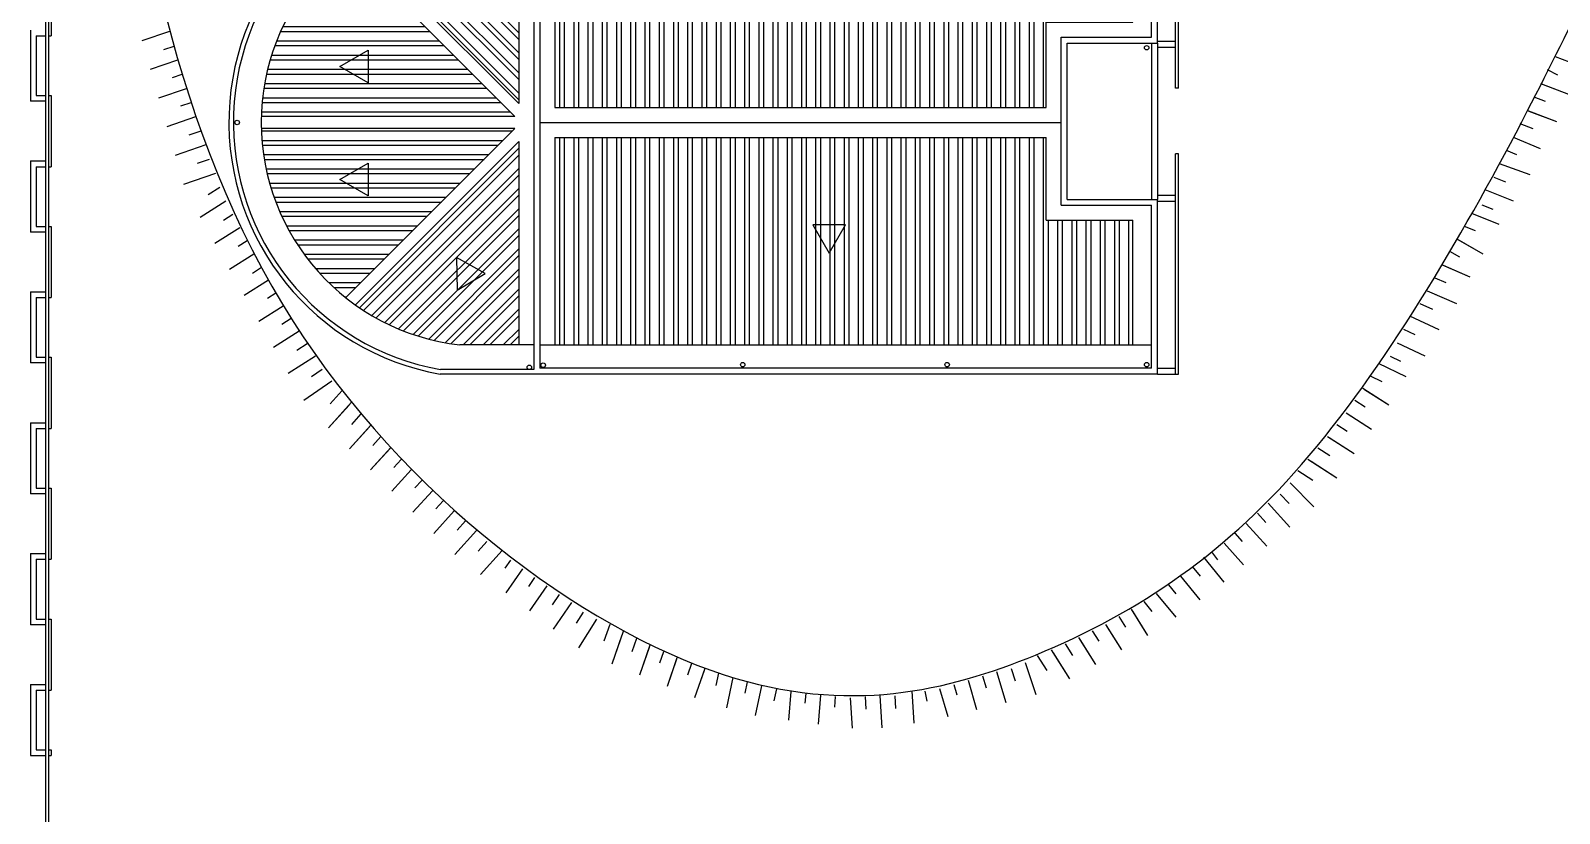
# Model space of a CAD drawing. Header units: millimetres. Extents: x 1887 to 2405, y 1100 to 1335.
# Drawn here: x 2206.7 to 2257.9, y 1144.9 to 1171.1 of the extents above; entities that cross this region are included whole.
import ezdxf

# ---------------------------------------------------------------- set-up
doc = ezdxf.new("R2010")
doc.units = ezdxf.units.MM
for name, color, linetype in [('ar-alambrado', 2, 'Continuous'), ('AR-ALV', 2, 'Continuous'), ('AR-ALV-V', 2, 'Continuous'), ('ar-mureta-V', 2, 'Continuous'), ('AR-TALUDE', 1, 'Continuous'), ('AR-TELHA', 2, 'Continuous'), ('AR-TELHA-H', 1, 'Continuous'), ('insercao', 4, 'Continuous'), ('Layer1', 1, 'Continuous'), ('TIGRECAD', 2, 'Continuous')]:
    doc.layers.add(name, color=color, linetype=linetype)

# ---------------------------------------------------------------- blocks, each defined once
blk = doc.blocks.new('pe-bl03-aud-cobertura')
at = {"layer": 'AR-TELHA-H'}
h = blk.add_hatch(dxfattribs=at)
h.set_pattern_fill('ANSI32', color=256, scale=0.05, angle=135, style=0)
h.paths.add_polyline_path([(98.25, -73.55), (95.825, -73.55), (95.825, -78.225), (98.25, -78.225)])
h.paths.add_polyline_path([(95.825, -73.55), (93.4, -73.55), (93.4, -78.225), (95.825, -78.225)])
h = blk.add_hatch(dxfattribs=at)
h.set_pattern_fill('ANSI32', color=256, scale=0.05, angle=90, style=0)
h.paths.add_polyline_path([(92.275, -79.5), (90.296, -79.5, 0.126856), (86.8, -80.842), (92.275, -86.317)])
h = blk.add_hatch(dxfattribs=at)
h.set_pattern_fill('ANSI32', color=256, scale=0.05, angle=225, style=0)
h.paths.add_polyline_path([(109.925, -83.59), (112.825, -83.59), (112.825, -79.5), (93.475, -79.5), (93.475, -86.45), (109.925, -86.45)])
h.paths.add_polyline_path([(109.925, -87.45), (93.475, -87.45), (93.475, -94.4), (112.825, -94.4), (112.825, -90.225), (109.925, -90.225)])
h = blk.add_hatch(dxfattribs=at)
h.set_pattern_fill('ANSI32', color=256, scale=0.05, angle=135, style=0)
h.paths.add_polyline_path([(86.477, -81.085, 0.221357), (83.654, -86.75), (92.142, -86.75)])
h.paths.add_polyline_path([(92.142, -87.15), (83.654, -87.15, 0.221357), (86.477, -92.815)])
h = blk.add_hatch(dxfattribs=at)
h.set_pattern_fill('ANSI32', color=256, scale=0.05, angle=180, style=0)
h.paths.add_polyline_path([(92.275, -87.583), (86.8, -93.058, 0.126856), (90.296, -94.4), (92.275, -94.4)])
at = {"layer": 'AR-ALV'}
blk.add_line((92.775, -78.575), (90.23, -78.575), dxfattribs=at)
at = {"layer": 'AR-ALV-V'}
for p, q in [((93.05, -73.2), (98.6, -73.2)), ((93.05, -73.2), (93.05, -78.425)), ((93.2, -73.35), (98.45, -73.35)), ((93.2, -73.35), (93.2, -78.425)), ((98.45, -73.35), (98.45, -78.425)), ((98.6, -73.2), (98.6, -78.425)), ((113.65, -78.425), (90.222, -78.425)), ((92.775, -78.575), (92.775, -95.225)), ((113.45, -78.625), (92.975, -78.625)), ((92.975, -78.625), (92.975, -95.175)), ((113.45, -84.09), (113.45, -78.625)), ((113.65, -84.29), (113.65, -78.425)), ((113.65, -78.425), (114.25, -78.425)), ((113.65, -78.625), (114.25, -78.625)), ((114.25, -78.425), (114.35, -78.425)), ((114.25, -85.8), (114.25, -78.425)), ((114.35, -85.8), (114.35, -78.425)), ((110.425, -84.09), (113.45, -84.09)), ((110.425, -89.725), (110.425, -84.09)), ((110.625, -84.29), (113.65, -84.29)), ((110.625, -89.525), (110.625, -84.29)), ((113.65, -84.229), (114.25, -84.229)), ((113.65, -84.429), (114.25, -84.429)), ((114.25, -95.375), (114.25, -88)), ((114.35, -95.375), (114.35, -88)), ((110.625, -89.525), (113.65, -89.525)), ((113.65, -89.389), (114.25, -89.389)), ((113.65, -95.375), (113.65, -89.525)), ((110.425, -89.725), (113.45, -89.725)), ((113.45, -95.175), (113.45, -89.725)), ((113.65, -89.589), (114.25, -89.589)), ((113.45, -95.175), (92.975, -95.175)), ((113.65, -95.175), (114.25, -95.175)), ((92.975, -95.375), (89.637, -95.375)), ((92.775, -95.225), (89.65, -95.225)), ((113.65, -95.375), (92.925, -95.375)), ((113.65, -95.375), (114.25, -95.375))]:
    blk.add_line(p, q, dxfattribs=at)
for radius, start, end in [(8.565, 96.0983, 259.9456), (8.415, 96.1524, 259.8562)]:
    blk.add_arc((91.132, -86.942), radius, start, end, dxfattribs=at)
at = {"layer": 'AR-TELHA'}
for p, q in [((93.4, -73.35), (93.4, -78.425)), ((93.4, -73.55), (98.25, -73.55)), ((95.825, -73.35), (95.825, -78.425)), ((98.25, -73.35), (98.25, -78.425)), ((98.25, -78.225), (93.4, -78.225)), ((92.775, -79.5), (90.296, -79.5)), ((92.275, -79.5), (92.275, -86.317)), ((92.975, -79.5), (113.45, -79.5)), ((93.475, -79.5), (93.475, -86.45)), ((112.825, -83.59), (112.825, -79.5)), ((92.275, -86.317), (86.8, -80.842)), ((92.142, -86.75), (86.477, -81.085)), ((109.925, -86.45), (109.925, -83.59)), ((109.925, -83.59), (112.825, -83.59)), ((93.475, -86.45), (109.925, -86.45)), ((92.142, -86.75), (83.654, -86.75)), ((92.975, -86.95), (110.425, -86.95)), ((92.142, -87.15), (83.654, -87.15)), ((92.142, -87.15), (86.477, -92.815)), ((93.475, -87.45), (109.925, -87.45)), ((93.475, -87.45), (93.475, -94.4)), ((109.925, -90.225), (109.925, -87.45)), ((92.275, -87.583), (86.8, -93.058)), ((92.275, -87.583), (92.275, -94.4)), ((109.925, -90.225), (112.825, -90.225)), ((112.825, -94.4), (112.825, -90.225)), ((92.775, -94.4), (90.296, -94.4)), ((92.975, -94.4), (113.45, -94.4))]:
    blk.add_line(p, q, dxfattribs=at)
blk.add_arc((91.15, -86.95), 7.499, 96.54, 263.46, dxfattribs=at)
at = {"layer": 'AR-TELHA-H'}
for p, q in [((113.45, -84.29), (113.45, -89.525)), ((113.65, -84.29), (113.65, -89.525)), ((114.35, -85.8), (114.25, -85.8)), ((114.35, -88), (114.25, -88)), ((114.25, -95.375), (114.35, -95.375))]:
    blk.add_line(p, q, dxfattribs=at)
at = {"layer": 'TIGRECAD'}
for centre in [(93.301, -73.475), (98.349, -73.475), (92.625, -78.75), (93.026, -78.75), (99.767, -78.75), (106.608, -78.75), (113.286, -78.75), (113.286, -84.448), (82.842, -86.95), (92.625, -95.15), (93.086, -95.077), (99.767, -95.06), (106.608, -95.06), (113.286, -95.06)]:
    blk.add_circle(centre, 0.075, dxfattribs=at)

msp = doc.modelspace()

# ---------------------------------------------------------------- linework, layer by layer
at = {"layer": 'ar-alambrado'}
for p, q in [((2207.189, 1182.098), (2207.189, 1126.838)), ((2207.289, 1181.998), (2207.289, 1126.738))]:
    msp.add_line(p, q, dxfattribs=at)
at = {"layer": 'ar-mureta-V'}
for p, q in [((2207.38, 1173.333), (2207.38, 1170.95)), ((2206.689, 1171.141), (2206.689, 1168.758)), ((2206.88, 1170.95), (2207.189, 1170.95)), ((2206.88, 1170.95), (2206.88, 1168.95)), ((2207.289, 1170.95), (2207.38, 1170.95)), ((2206.88, 1168.95), (2207.189, 1168.95)), ((2206.88, 1168.95), (2207.189, 1168.95)), ((2207.289, 1168.95), (2207.38, 1168.95)), ((2207.289, 1168.95), (2207.38, 1168.95)), ((2207.38, 1168.95), (2207.38, 1166.567)), ((2207.189, 1168.758), (2206.689, 1168.758)), ((2207.189, 1168.758), (2207.189, 1166.758)), ((2207.189, 1168.758), (2207.189, 1166.758)), ((2206.689, 1166.758), (2207.189, 1166.758)), ((2206.689, 1166.758), (2207.189, 1166.758)), ((2206.689, 1166.758), (2207.189, 1166.758)), ((2206.689, 1166.758), (2206.689, 1164.375)), ((2206.88, 1166.567), (2207.189, 1166.567)), ((2206.88, 1166.567), (2206.88, 1164.567)), ((2206.939, 1166.758), (2207.189, 1166.758)), ((2207.289, 1166.567), (2207.38, 1166.567)), ((2207.189, 1164.375), (2206.689, 1164.375)), ((2206.88, 1164.567), (2207.189, 1164.567)), ((2206.88, 1164.567), (2207.189, 1164.567)), ((2207.189, 1164.375), (2207.189, 1162.375)), ((2207.189, 1164.375), (2207.189, 1162.375)), ((2207.289, 1164.567), (2207.38, 1164.567)), ((2207.289, 1164.567), (2207.38, 1164.567)), ((2207.38, 1164.567), (2207.38, 1162.184)), ((2206.689, 1162.376), (2206.689, 1159.993)), ((2206.689, 1162.375), (2207.189, 1162.375)), ((2206.689, 1162.375), (2207.189, 1162.375)), ((2206.689, 1162.375), (2207.189, 1162.375)), ((2206.88, 1162.184), (2207.189, 1162.184)), ((2206.88, 1162.184), (2206.88, 1160.184)), ((2206.939, 1162.375), (2207.189, 1162.375)), ((2207.289, 1162.184), (2207.38, 1162.184)), ((2206.88, 1160.184), (2207.189, 1160.184)), ((2206.88, 1160.184), (2207.189, 1160.184)), ((2207.289, 1160.184), (2207.38, 1160.184)), ((2207.289, 1160.184), (2207.38, 1160.184)), ((2207.38, 1160.184), (2207.38, 1157.801)), ((2207.189, 1159.993), (2206.689, 1159.993)), ((2207.189, 1159.993), (2207.189, 1157.993)), ((2207.189, 1159.993), (2207.189, 1157.993)), ((2206.689, 1157.993), (2207.189, 1157.993)), ((2206.689, 1157.993), (2207.189, 1157.993)), ((2206.689, 1157.993), (2207.189, 1157.993)), ((2206.689, 1157.993), (2206.689, 1155.61)), ((2206.88, 1157.802), (2206.88, 1155.802)), ((2206.88, 1157.801), (2207.189, 1157.801)), ((2206.939, 1157.993), (2207.189, 1157.993)), ((2207.289, 1157.801), (2207.38, 1157.801)), ((2207.189, 1155.61), (2206.689, 1155.61)), ((2206.88, 1155.802), (2207.189, 1155.802)), ((2206.88, 1155.802), (2207.189, 1155.802)), ((2207.189, 1155.61), (2207.189, 1153.61)), ((2207.189, 1155.61), (2207.189, 1153.61)), ((2207.289, 1155.802), (2207.38, 1155.802)), ((2207.289, 1155.802), (2207.38, 1155.802)), ((2207.38, 1155.802), (2207.38, 1153.419)), ((2206.689, 1153.61), (2207.189, 1153.61)), ((2206.689, 1153.61), (2207.189, 1153.61)), ((2206.689, 1153.61), (2207.189, 1153.61)), ((2206.689, 1153.61), (2206.689, 1151.228)), ((2206.939, 1153.61), (2207.189, 1153.61)), ((2206.88, 1153.419), (2207.189, 1153.419)), ((2206.88, 1153.419), (2206.88, 1151.419)), ((2207.289, 1153.419), (2207.38, 1153.419)), ((2207.189, 1151.227), (2206.689, 1151.227)), ((2206.88, 1151.419), (2207.189, 1151.419)), ((2206.88, 1151.419), (2207.189, 1151.419)), ((2207.189, 1151.228), (2207.189, 1149.228)), ((2207.189, 1151.227), (2207.189, 1149.227)), ((2207.289, 1151.419), (2207.38, 1151.419)), ((2207.289, 1151.419), (2207.38, 1151.419)), ((2207.38, 1151.419), (2207.38, 1149.036)), ((2206.689, 1149.228), (2207.189, 1149.228)), ((2206.689, 1149.227), (2207.189, 1149.227)), ((2206.689, 1149.227), (2207.189, 1149.227)), ((2206.689, 1149.227), (2206.689, 1146.844)), ((2206.88, 1149.036), (2207.189, 1149.036)), ((2206.88, 1149.036), (2206.88, 1147.036)), ((2206.939, 1149.227), (2207.189, 1149.227)), ((2207.289, 1149.036), (2207.38, 1149.036)), ((2206.689, 1146.844), (2206.88, 1146.844)), ((2206.689, 1146.844), (2207.189, 1146.844)), ((2206.689, 1146.844), (2207.189, 1146.844)), ((2206.689, 1146.844), (2207.189, 1146.844)), ((2206.88, 1147.036), (2207.189, 1147.036)), ((2206.939, 1146.844), (2207.189, 1146.844)), ((2207.289, 1147.036), (2207.38, 1147.036)), ((2207.289, 1146.844), (2207.38, 1146.844)), ((2207.38, 1147.036), (2207.38, 1146.844))]:
    msp.add_line(p, q, dxfattribs=at)
at = {"layer": 'AR-TALUDE'}
for p, q in [((2210.429, 1170.794), (2211.346, 1171.109)), ((2210.429, 1170.794), (2211.346, 1171.109)), ((2211.149, 1170.491), (2211.49, 1170.608)), ((2210.707, 1169.835), (2211.618, 1170.148)), ((2210.707, 1169.835), (2211.618, 1170.148)), ((2210.707, 1169.835), (2211.618, 1170.148)), ((2258.671, 1169.886), (2257.727, 1170.247)), ((2211.443, 1169.558), (2211.76, 1169.666)), ((2258.183, 1168.98), (2257.238, 1169.341)), ((2257.809, 1169.635), (2257.469, 1169.806)), ((2210.984, 1168.873), (2211.904, 1169.189)), ((2257.394, 1168.754), (2257.018, 1168.898)), ((2258.183, 1168.98), (2257.278, 1169.326)), ((2211.72, 1168.601), (2212.066, 1168.72)), ((2257.78, 1168.066), (2256.785, 1168.447)), ((2257.78, 1168.066), (2256.856, 1168.419)), ((2257.78, 1168.066), (2256.856, 1168.419)), ((2211.261, 1167.915), (2212.225, 1168.247)), ((2256.99, 1167.838), (2256.549, 1168.007)), ((2211.538, 1166.956), (2212.563, 1167.308)), ((2211.999, 1167.634), (2212.394, 1167.77)), ((2257.23, 1167.167), (2256.328, 1167.544)), ((2212.274, 1166.682), (2212.682, 1166.822)), ((2212.274, 1166.682), (2212.682, 1166.822)), ((2256.435, 1166.967), (2256.096, 1167.108)), ((2211.818, 1165.986), (2212.889, 1166.354)), ((2211.818, 1165.986), (2212.889, 1166.354)), ((2256.879, 1166.296), (2255.858, 1166.659)), ((2212.633, 1165.634), (2213.029, 1165.884)), ((2256.325, 1165.407), (2255.381, 1165.793)), ((2256.068, 1166.043), (2255.682, 1166.2)), ((2212.362, 1164.874), (2213.229, 1165.422)), ((2212.362, 1164.874), (2213.229, 1165.422)), ((2212.362, 1164.874), (2213.229, 1165.422)), ((2255.642, 1165.131), (2255.277, 1165.28)), ((2213.143, 1164.774), (2213.458, 1164.972)), ((2255.848, 1164.628), (2254.936, 1165)), ((2212.853, 1164.005), (2213.689, 1164.533)), ((2212.853, 1164.005), (2213.689, 1164.533)), ((2212.853, 1164.005), (2213.689, 1164.533)), ((2255.051, 1164.414), (2254.687, 1164.563)), ((2213.635, 1163.902), (2213.937, 1164.092)), ((2254.531, 1163.537), (2254.199, 1163.724)), ((2255.315, 1163.641), (2254.44, 1164.135)), ((2255.315, 1163.641), (2254.476, 1164.115)), ((2255.315, 1163.641), (2254.476, 1164.115)), ((2213.344, 1163.135), (2214.163, 1163.652)), ((2213.344, 1163.135), (2214.163, 1163.652)), ((2214.113, 1163.005), (2214.418, 1163.198)), ((2254.874, 1162.865), (2253.947, 1163.27)), ((2254.874, 1162.865), (2253.986, 1163.253)), ((2213.834, 1162.265), (2214.649, 1162.779)), ((2213.834, 1162.265), (2214.649, 1162.779)), ((2213.834, 1162.265), (2214.649, 1162.779)), ((2254.076, 1162.676), (2253.707, 1162.837)), ((2214.615, 1162.165), (2214.898, 1162.344)), ((2254.429, 1161.971), (2253.453, 1162.397)), ((2254.429, 1161.971), (2253.523, 1162.367)), ((2254.429, 1161.971), (2253.523, 1162.367)), ((2214.326, 1161.393), (2215.148, 1161.912)), ((2253.63, 1161.78), (2253.198, 1161.969)), ((2215.104, 1161.297), (2215.414, 1161.493)), ((2253.838, 1161.098), (2252.859, 1161.562)), ((2214.816, 1160.525), (2215.678, 1161.07)), ((2215.599, 1160.421), (2215.952, 1160.644)), ((2253.367, 1160.218), (2252.445, 1160.654)), ((2253.035, 1160.935), (2252.658, 1161.113)), ((2215.306, 1159.655), (2216.223, 1160.234)), ((2252.56, 1160.048), (2252.204, 1160.216)), ((2216.095, 1159.544), (2216.451, 1159.788)), ((2252.738, 1159.534), (2251.803, 1159.977)), ((2215.841, 1158.752), (2216.775, 1159.392)), ((2215.841, 1158.752), (2216.775, 1159.392)), ((2252.152, 1158.578), (2251.279, 1159.136)), ((2251.931, 1159.364), (2251.544, 1159.547)), ((2216.662, 1157.826), (2217.435, 1158.678)), ((2216.72, 1158.63), (2217.12, 1159.071)), ((2251.363, 1158.516), (2251.01, 1158.742)), ((2252.152, 1158.578), (2251.34, 1159.097)), ((2252.152, 1158.578), (2251.34, 1159.097)), ((2216.662, 1157.826), (2217.351, 1158.585)), ((2216.662, 1157.826), (2217.351, 1158.585)), ((2217.441, 1157.937), (2217.758, 1158.286)), ((2251.573, 1157.764), (2250.72, 1158.309)), ((2251.573, 1157.764), (2250.756, 1158.286)), ((2217.366, 1157.118), (2218.082, 1157.907)), ((2217.366, 1157.118), (2218.031, 1157.85)), ((2217.366, 1157.118), (2218.031, 1157.85)), ((2250.755, 1157.702), (2250.416, 1157.919)), ((2218.071, 1156.411), (2218.752, 1157.16)), ((2218.071, 1156.411), (2218.723, 1157.128)), ((2218.148, 1157.228), (2218.418, 1157.526)), ((2250.174, 1156.887), (2249.777, 1157.14)), ((2250.994, 1156.95), (2250.097, 1157.524)), ((2250.994, 1156.95), (2250.161, 1157.483)), ((2250.994, 1156.95), (2250.161, 1157.483)), ((2218.848, 1156.491), (2219.091, 1156.758)), ((2250.415, 1156.137), (2249.446, 1156.756)), ((2250.415, 1156.137), (2249.551, 1156.689)), ((2250.415, 1156.137), (2249.551, 1156.689)), ((2218.776, 1155.703), (2219.424, 1156.417)), ((2218.776, 1155.703), (2219.424, 1156.417)), ((2218.776, 1155.703), (2219.424, 1156.417)), ((2219.555, 1155.815), (2219.78, 1156.063)), ((2249.613, 1156.059), (2249.11, 1156.38)), ((2219.483, 1154.994), (2220.137, 1155.714)), ((2248.817, 1155.289), (2248.516, 1155.599)), ((2249.64, 1155.172), (2248.853, 1155.985)), ((2249.64, 1155.172), (2248.853, 1155.985)), ((2220.186, 1154.288), (2220.872, 1155.043)), ((2220.258, 1155.11), (2220.504, 1155.38)), ((2248.84, 1154.493), (2248.115, 1155.299)), ((2220.969, 1154.397), (2221.249, 1154.706)), ((2248.065, 1153.863), (2247.383, 1154.622)), ((2248.036, 1154.653), (2247.757, 1154.963)), ((2220.891, 1153.581), (2221.62, 1154.383)), ((2221.668, 1153.695), (2221.958, 1154.014)), ((2247.255, 1154.018), (2247.01, 1154.29)), ((2221.747, 1152.915), (2222.475, 1153.717)), ((2246.64, 1152.655), (2245.957, 1153.496)), ((2246.432, 1153.406), (2246.231, 1153.674)), ((2247.292, 1153.235), (2246.642, 1153.958)), ((2222.574, 1153.119), (2222.764, 1153.394)), ((2222.609, 1152.295), (2223.163, 1153.095)), ((2245.845, 1152.855), (2245.582, 1153.178)), ((2223.363, 1152.512), (2223.572, 1152.812)), ((2223.399, 1151.688), (2223.98, 1152.526)), ((2245.034, 1152.26), (2244.785, 1152.565)), ((2245.835, 1152.065), (2245.191, 1152.856)), ((2224.161, 1151.898), (2224.398, 1152.241)), ((2224.19, 1151.079), (2224.808, 1151.969)), ((2244.23, 1151.671), (2243.96, 1152.003)), ((2245.031, 1151.476), (2244.379, 1152.278)), ((2224.96, 1151.284), (2225.192, 1151.648)), ((2243.352, 1151.151), (2243.131, 1151.507)), ((2244.09, 1150.866), (2243.543, 1151.746)), ((2244.09, 1150.866), (2243.582, 1151.685)), ((2244.09, 1150.866), (2243.582, 1151.685)), ((2225.035, 1150.456), (2225.645, 1151.41)), ((2225.035, 1150.456), (2225.645, 1151.41)), ((2225.892, 1150.687), (2226.088, 1151.25)), ((2226.152, 1149.924), (2226.532, 1151.01)), ((2242.452, 1150.679), (2242.239, 1151.021)), ((2243.217, 1150.382), (2242.683, 1151.241)), ((2243.217, 1150.382), (2242.705, 1151.205)), ((2226.152, 1149.924), (2226.491, 1150.892)), ((2226.152, 1149.924), (2226.491, 1150.892)), ((2226.827, 1150.331), (2226.982, 1150.776)), ((2227.078, 1149.548), (2227.429, 1150.553)), ((2227.078, 1149.548), (2227.404, 1150.481)), ((2227.078, 1149.548), (2227.404, 1150.481)), ((2241.576, 1150.194), (2241.327, 1150.594)), ((2242.343, 1149.898), (2241.781, 1150.802)), ((2242.343, 1149.898), (2241.821, 1150.738)), ((2242.343, 1149.898), (2241.821, 1150.738)), ((2227.754, 1149.954), (2227.887, 1150.334)), ((2228.003, 1149.172), (2228.337, 1150.127)), ((2228.003, 1149.172), (2228.323, 1150.087)), ((2228.686, 1149.549), (2228.825, 1149.945)), ((2240.354, 1148.878), (2239.994, 1149.951)), ((2240.354, 1148.878), (2239.994, 1149.951)), ((2240.712, 1149.69), (2240.397, 1150.196)), ((2241.47, 1149.413), (2240.862, 1150.391)), ((2241.47, 1149.413), (2240.928, 1150.285)), ((2241.47, 1149.413), (2240.928, 1150.285)), ((2228.928, 1148.796), (2229.27, 1149.773)), ((2228.928, 1148.796), (2229.246, 1149.705)), ((2228.928, 1148.796), (2229.246, 1149.705)), ((2229.642, 1149.192), (2229.731, 1149.61)), ((2229.993, 1148.446), (2230.209, 1149.458)), ((2238.683, 1149.102), (2238.565, 1149.502)), ((2239.339, 1148.611), (2239.033, 1149.651)), ((2239.662, 1149.339), (2239.525, 1149.748)), ((2230.605, 1148.936), (2230.687, 1149.321)), ((2230.956, 1148.19), (2231.168, 1149.187)), ((2231.577, 1148.678), (2231.664, 1149.086)), ((2232.067, 1148.033), (2232.147, 1148.994)), ((2232.617, 1148.596), (2232.645, 1148.929)), ((2233.059, 1147.9), (2233.14, 1148.869)), ((2236.27, 1147.933), (2236.2, 1149.015)), ((2236.698, 1148.67), (2236.632, 1148.998)), ((2237.4, 1148.144), (2237.125, 1149.077)), ((2237.704, 1148.867), (2237.601, 1149.217)), ((2238.368, 1148.377), (2238.08, 1149.356)), ((2233.604, 1148.464), (2233.635, 1148.828)), ((2234.198, 1147.766), (2234.131, 1148.784)), ((2234.663, 1148.404), (2234.636, 1148.821)), ((2235.196, 1147.781), (2235.126, 1148.863)), ((2235.655, 1148.419), (2235.627, 1148.85))]:
    msp.add_line(p, q, dxfattribs=at)
msp.add_open_spline([(2209.602, 1181.907), (2210.105, 1175.409), (2212.792, 1160.413), (2230.176, 1147.268), (2241.402, 1149.981), (2249.683, 1155.68), (2256.86, 1168.183), (2261.866, 1179.113), (2266.43, 1187.827), (2268.476, 1193.73)], degree=3, knots=[0.874603, 0.874603, 0.874603, 0.874603, 13.033613, 24.300817, 33.994288, 45.623477, 57.311406, 66.544355, 85.146679, 85.146679, 85.146679, 85.146679], dxfattribs=at)
at = {"layer": 'Layer1'}
for points in [[(2217.044, 1169.921), (2217.994, 1170.47), (2217.994, 1169.373)], [(2217.044, 1166.141), (2217.994, 1166.689), (2217.994, 1165.593)], [(2233.421, 1163.672), (2233.969, 1164.621), (2232.873, 1164.621)], [(2220.965, 1162.427), (2221.907, 1162.987), (2220.951, 1163.523)]]:
    msp.add_lwpolyline(points, close=True, dxfattribs=at)

# ---------------------------------------------------------------- block references
at = {"layer": 'insercao', "ltscale": 10}
msp.add_blockref('pe-bl03-aud-cobertura', (2130.76, 1254.998), dxfattribs=at)

doc.saveas('drawing.dxf')
